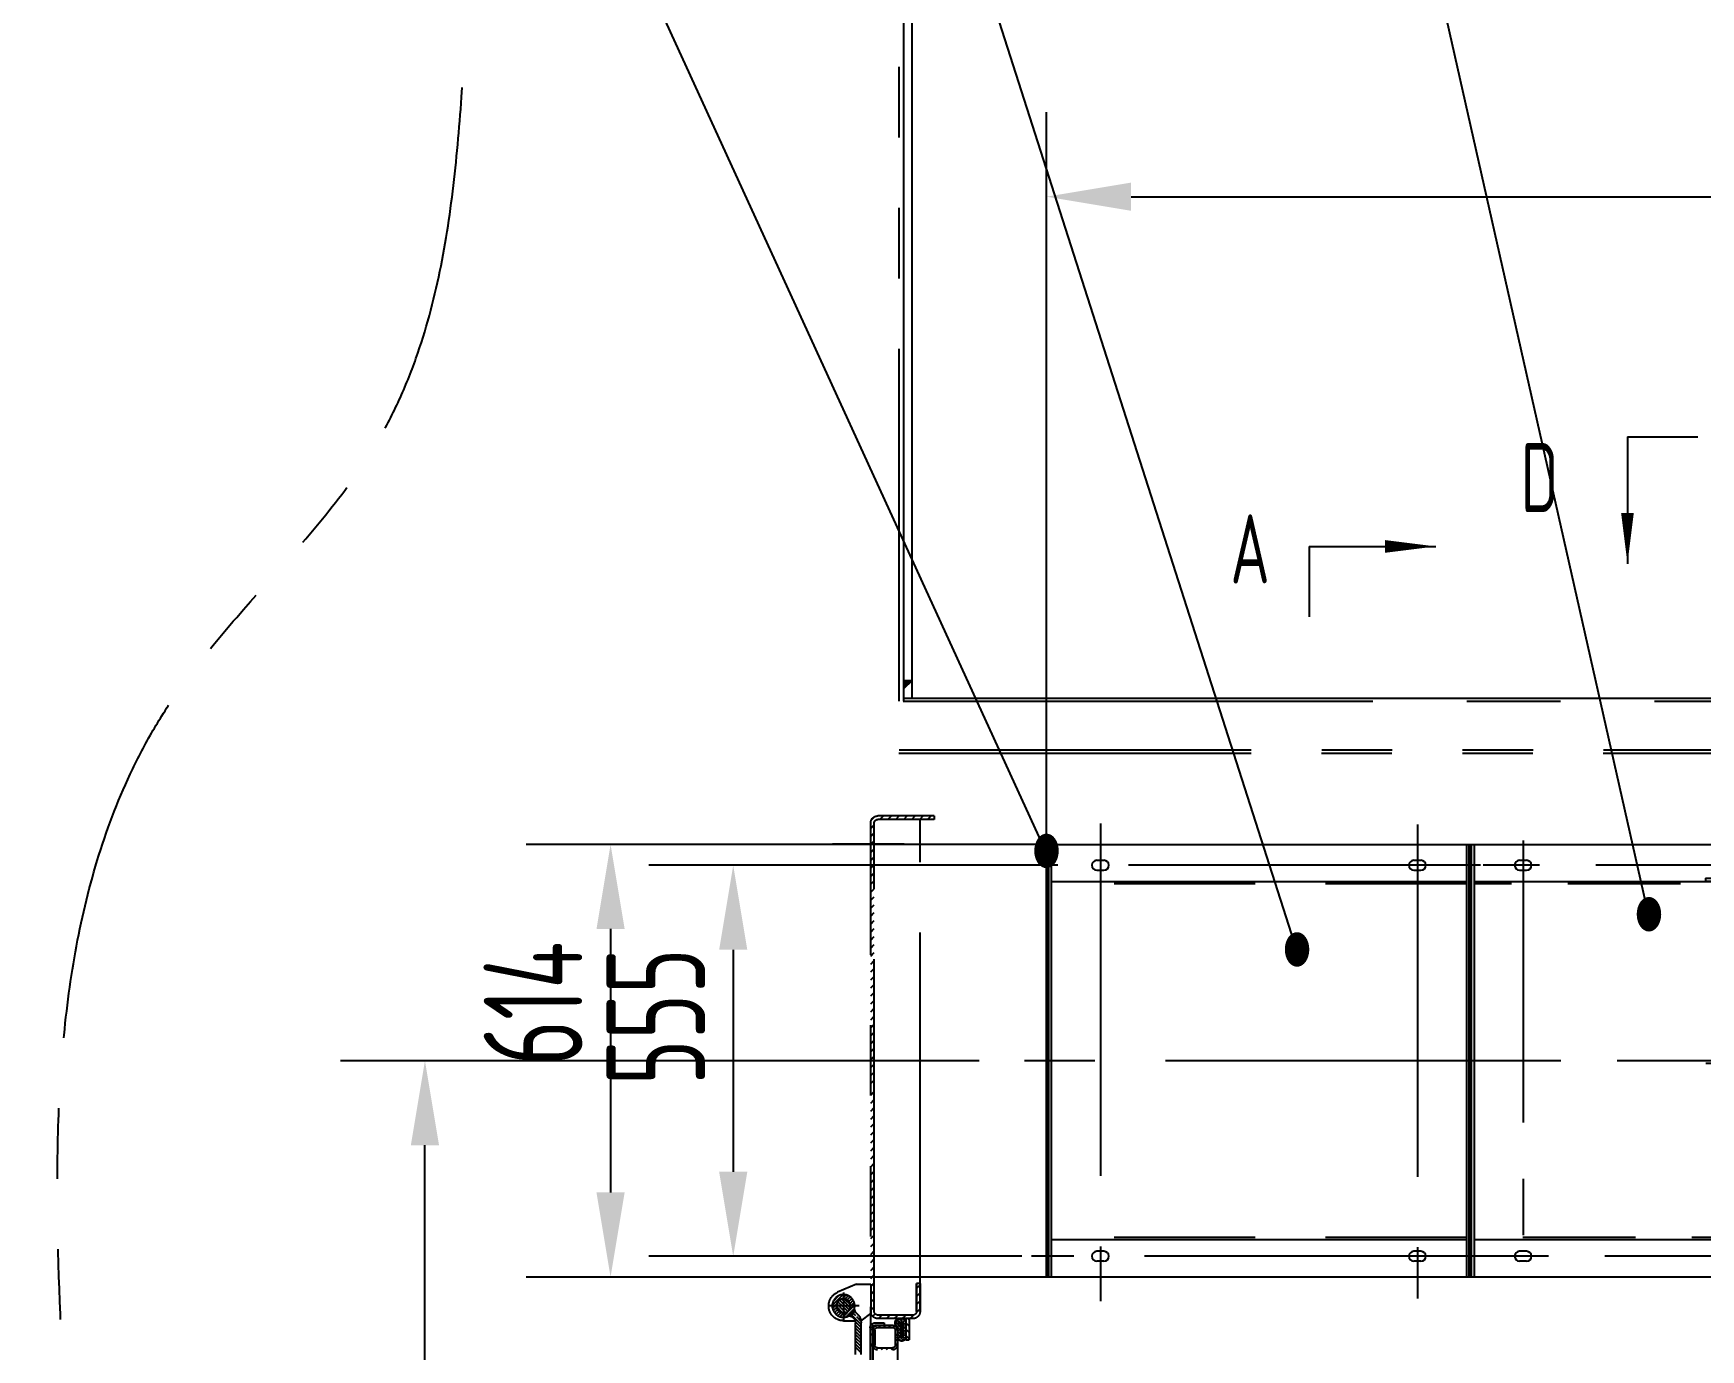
# Model space of a CAD drawing. Header units: millimetres. Extents: x 0 to 16800, y -462 to 11880.
# Drawn here: x 1522 to 3889, y 7364 to 9232 of the extents above; entities that cross this region are included whole.
import ezdxf
from ezdxf.enums import TextEntityAlignment as Align

# ---------------------------------------------------------------- set-up
doc = ezdxf.new("R2010")
doc.units = ezdxf.units.MM
doc.header["$LTSCALE"] = 400
for name, pattern in [('F', [0.75, 0.5, -0.25]), ('G', [2, 1.25, -0.25, 0.25, -0.25]), ('K', [2.5, 1.25, -0.25, 0.25, -0.25, 0.25, -0.25])]:
    doc.linetypes.add(name, pattern=pattern)
for name, color, linetype in [('01', 7, 'Continuous'), ('02', 1, 'Continuous'), ('04', 2, 'F'), ('05', 142, 'G'), ('07', 6, 'K'), ('08', 1, 'Continuous'), ('11', 3, 'Continuous')]:
    doc.layers.add(name, color=color, linetype=linetype)
doc.styles.get("Standard").update_dxf_attribs({"font": 'isocp', "width": 0.707, "bigfont": 'intecad.shx'})
doc.dimstyles.new('INTE', dxfattribs={"dimscale": 40, "dimtxt": 3.5, "dimasz": 3, "dimexe": 3, "dimexo": 0, "dimgap": 1, "dimtad": 1, "dimdec": 0, "dimdsep": 46, "dimtxsty": 'Standard', "dimcen": 0, "dimclrd": 1, "dimclre": 1, "dimclrt": 3, "dimaunit": 1, "dimadec": 0, "dimazin": 0, "dimtfac": 1, "dimtmove": 0, "dimatfit": 0, "dimfxl": 0, "dimarcsym": 0})

# ---------------------------------------------------------------- blocks, each defined once
blk = doc.blocks.new('wer794adfwe')
at = {"layer": '01'}
for p, q in [((5111.7, 12352.4), (5111.7, 12348.4)), ((5111.7, 12352.4), (5589.7, 12352.4)), ((5111.7, 12348.4), (5589.7, 12348.4)), ((5142.7, 12089.6), (5142.7, 12348.4)), ((5558.7, 12089.6), (5558.7, 12348.4)), ((5589.7, 12348.4), (5589.7, 12352.4))]:
    blk.add_line(p, q, dxfattribs=at)
blk.add_arc((5350.7, 12089.6), 208, 180, 0, dxfattribs=at)
at = {"layer": '04', "color": 2, "linetype": 'F'}
for p, q in [((5145.7, 12089.6), (5145.7, 12348.4)), ((5555.7, 12089.6), (5555.7, 12348.4))]:
    blk.add_line(p, q, dxfattribs=at)
blk.add_circle((5350.7, 12089.6), 205, dxfattribs=at)
blk.add_arc((5350.7, 12089.6), 208, 0, 180, dxfattribs=at)
at = {"layer": '05', "color": 142, "linetype": 'G'}
blk.add_line((5612.3, 12089.6), (5110.5, 12089.6), dxfattribs=at)
blk = doc.blocks.new('qr7894sa56df')
at = {"layer": '05', "color": 4, "linetype": 'G'}
for p, q in [((5130.7, 12360.3), (5130.7, 12340)), ((5570.7, 12361), (5570.7, 12334.2))]:
    blk.add_line(p, q, dxfattribs=at)
at = {"layer": '01'}
blk.add_blockref('wer794adfwe', (0, 0), dxfattribs=at)
blk = doc.blocks.new('456789adf')
at = {"layer": '01', "color": 7, "linetype": 'Continuous', "ltscale": 0.8}
for p, q in [((10966.7, -6495), (11330.2, -6495)), ((10966.7, -6495), (10966.7, -7109)), ((10970.7, -6495), (10970.7, -7109)), ((11330.2, -6495), (12163.7, -6495)), ((12159.7, -6495), (12159.7, -7109)), ((12163.7, -6495), (12163.7, -7109)), ((11035.2, -6517.5), (11045.2, -6517.5)), ((11035.2, -6531.5), (11045.2, -6531.5)), ((11485.2, -6517.5), (11495.2, -6517.5)), ((11485.2, -6531.5), (11495.2, -6531.5)), ((11635.2, -6517.6), (11645.2, -6517.6)), ((11635.2, -6531.6), (11645.2, -6531.6)), ((12085.2, -6517.5), (12095.2, -6517.5)), ((12085.2, -6531.5), (12095.2, -6531.5)), ((12159.7, -6548), (10970.7, -6548)), ((12159.7, -7056), (10970.7, -7056)), ((11495.2, -7072.5), (11485.2, -7072.5)), ((11644.7, -7073), (11634.7, -7073)), ((11495.2, -7086.5), (11485.2, -7086.5)), ((11644.7, -7087), (11634.7, -7087)), ((11368.2, -7109), (10966.7, -7109)), ((12163.7, -7109), (11368.2, -7109))]:
    blk.add_line(p, q, dxfattribs=at)
at = {"layer": '01', "ltscale": 0.8}
for p, q in [((11045.2, -7072.5), (11035.2, -7072.5)), ((11045.2, -7086.5), (11035.2, -7086.5))]:
    blk.add_line(p, q, dxfattribs=at)
at = {"layer": '01', "color": 7, "linetype": 'Continuous', "ltscale": 0.8}
for centre, start, end in [((11035.2, -6524.5), 90, 270), ((11045.2, -6524.5), 270, 90), ((11485.2, -6524.5), 90, 270), ((11495.2, -6524.5), 270, 90), ((11635.2, -6524.6), 90, 270), ((11645.2, -6524.6), 270, 90), ((12085.2, -6524.5), 90, 270), ((12095.2, -6524.5), 270, 90), ((11035.2, -7079.5), 90, 270), ((11045.2, -7079.5), 270, 90), ((11485.2, -7079.5), 90, 270), ((11495.2, -7079.5), 270, 90), ((11634.7, -7080), 90, 270), ((11644.7, -7080), 270, 90)]:
    blk.add_arc(centre, 7, start, end, dxfattribs=at)
at = {"layer": '04', "color": 2, "linetype": 'F', "ltscale": 0.8}
for p, q in [((11743.7, -6551.1), (10970.7, -6551)), ((12159.7, -6551.1), (11743.7, -6551.1)), ((12159.7, -7053), (10970.7, -7053))]:
    blk.add_line(p, q, dxfattribs=at)
at = {"layer": '05', "color": 4, "linetype": 'G', "ltscale": 0.8}
for p, q in [((11040.2, -6489.5), (11040.2, -7104.9)), ((11490.2, -6489.5), (11490.2, -7134.5)), ((11640.2, -6489.5), (11640.2, -7134.5)), ((12090.2, -6489.5), (12090.2, -7134.5)), ((12183.6, -6524.5), (10940.6, -6524.5)), ((11538.2, -6558.5), (11538.2, -7109)), ((12213.8, -6802), (10908.2, -6802)), ((11343.8, -7066.1), (11343.8, -7042.4)), ((11713.8, -7065.2), (11713.8, -7046.1)), ((12196.4, -7079.5), (10926.7, -7079.5))]:
    blk.add_line(p, q, dxfattribs=at)
blk.add_blockref('qr7894sa56df', (6187.5, -18895.5), dxfattribs=at)
blk = doc.blocks.new('0123adsf')
at = {"layer": '01', "color": 7, "linetype": 'Continuous'}
for p, q in [((-2227.9, -8575.6), (-2227.9, -7961.6)), ((-2227.9, -7961.6), (-1630.9, -7961.6)), ((-1634.9, -7961.6), (-1634.9, -8575.6)), ((-1630.9, -7961.6), (-1630.9, -8575.6)), ((-2159.4, -7984.1), (-2149.4, -7984.1)), ((-2159.4, -7998.1), (-2149.4, -7998.1)), ((-1709.4, -7984.1), (-1699.4, -7984.1)), ((-1709.4, -7998.1), (-1699.4, -7998.1)), ((-1634.9, -8014.6), (-2223.9, -8014.6)), ((-1634.9, -8522.6), (-2223.9, -8522.6)), ((-1630.9, -8575.6), (-2227.9, -8575.6))]:
    blk.add_line(p, q, dxfattribs=at)
at = {"layer": '01'}
for p, q in [((-2223.9, -8575.6), (-2223.9, -7961.6)), ((-2149.4, -8539.1), (-2159.4, -8539.1)), ((-1699.4, -8539.1), (-1709.4, -8539.1)), ((-2149.4, -8553.1), (-2159.4, -8553.1)), ((-1699.4, -8553.1), (-1709.4, -8553.1))]:
    blk.add_line(p, q, dxfattribs=at)
at = {"layer": '01', "color": 7, "linetype": 'Continuous'}
for centre, start, end in [((-2159.4, -7991.1), 90, 270), ((-2149.4, -7991.1), 270, 90), ((-1709.4, -7991.1), 90, 270), ((-1699.4, -7991.1), 270, 90), ((-2159.4, -8546.1), 90, 270), ((-2149.4, -8546.1), 270, 90), ((-1709.4, -8546.1), 90, 270), ((-1699.4, -8546.1), 270, 90)]:
    blk.add_arc(centre, 7, start, end, dxfattribs=at)
at = {"layer": '04', "color": 2, "linetype": 'F'}
for p, q in [((-1634.9, -8017.6), (-2223.9, -8017.6)), ((-1634.9, -8519.6), (-2223.9, -8519.6))]:
    blk.add_line(p, q, dxfattribs=at)
at = {"layer": '05', "color": 4, "linetype": 'G'}
for p, q in [((-2154.4, -7932.1), (-2154.4, -8609.8)), ((-1704.4, -7933.4), (-1704.4, -8606.3)), ((-1614.6, -7991.1), (-2265.9, -7991.1)), ((-1562.1, -8268.6), (-2326.4, -8268.6)), ((-1592, -8546.1), (-2252, -8546.1))]:
    blk.add_line(p, q, dxfattribs=at)
blk = doc.blocks.new('ERW')
at = {"layer": '07', "linetype": 'K'}
blk.add_hatch(color=6, dxfattribs=at).paths.add_polyline_path([(37006.6, 4531.5), (37006.6, 4543), (37019.2, 4543)])
at = {"layer": '07', "color": 6, "linetype": 'K', "ltscale": 30}
for p, q in [((37019.2, 4517.5), (37019.2, 6569.6)), ((37006.6, 6555.4), (37006.6, 4543)), ((37006.6, 4543), (37019.2, 4543)), ((37057.2, 4517.5), (37019.2, 4517.5)), ((38292.2, 4517.5), (37035.2, 4517.5))]:
    blk.add_line(p, q, dxfattribs=at)
at = {"layer": '07', "color": 6, "linetype": 'K'}
for p, q in [((37019.2, 4517.5), (37019.2, 6569.6)), ((37000.6, 4514), (37000.6, 6548.6)), ((37006.6, 6555.4), (37006.6, 4514)), ((37006.6, 6555.4), (37006.6, 4543)), ((37019.2, 4543), (37006.6, 4531.5)), ((37006.6, 4543), (37019.2, 4543)), ((37006.6, 4543), (37019.2, 4543)), ((37057.2, 4517.5), (37006.6, 4517.5)), ((37057.2, 4517.5), (37019.2, 4517.5))]:
    blk.add_line(p, q, dxfattribs=at)
at = {"layer": '07', "color": 6, "linetype": 'K', "ltscale": 1.333333}
blk.add_line((37006.2, 4514), (39314.2, 4514), dxfattribs=at)
at = {"layer": '07', "color": 6, "linetype": 'K'}
blk.add_spline([(35874, 2037.5), (35819.9, 3447.9), (35969.8, 4517.6), (36261.7, 4885), (36445.4, 5913.6), (37169.7, 6740)], degree=3, dxfattribs=at)
blk = doc.blocks.new('NHB')
at = {"layer": '07', "linetype": 'K'}
h = blk.add_hatch(color=6, dxfattribs=at)
edge = h.paths.add_edge_path()
edge.add_line((37299.5, 624.5), (37306.8, 627.6))
edge.add_ellipse((37314.3, 613.5), major_axis=(-11.3, 11.3), ratio=1, start_angle=-17.1333, end_angle=16.2276)
edge.add_ellipse((37290.3, 620.5), major_axis=(-7.07, 7.07), ratio=1, start_angle=229.0214, end_angle=248.3859)
edge = h.paths.add_edge_path()
edge.add_line((37305.4, 630.2), (37308.1, 629.4))
edge.add_ellipse((37301.1, 621.9), major_axis=(7.23, 7.23), ratio=1, start_angle=355.651, end_angle=361.824, ccw=False)
edge.add_ellipse((37314.3, 613.5), major_axis=(11.3, 11.3), ratio=1, start_angle=64.7019, end_angle=72.8667)
edge.add_ellipse((37290.3, 620.5), major_axis=(12.7, 12.7), ratio=1, start_angle=338.3859, end_angle=347.6207)
h = blk.add_hatch(color=6, dxfattribs=at)
edge = h.paths.add_edge_path()
edge.add_line((37308.1, 629.4), (37309.8, 628.8))
edge.add_ellipse((37314.3, 613.5), major_axis=(11.3, 11.3), ratio=1, start_angle=61.4303, end_angle=64.7019)
edge.add_ellipse((37301.1, 621.9), major_axis=(7.23, 7.23), ratio=1, start_angle=355.651, end_angle=361.824)
at = {"layer": '07', "color": 6, "linetype": 'K'}
for p, q in [((38004.8, 742.2), (38004.8, 662.2)), ((38009.8, 742.2), (38004.8, 742.2)), ((38004.8, 733), (38009.8, 738)), ((38009.8, 742.2), (38009.8, 662.2)), ((37296.3, 708.3), (37301.5, 713.5)), ((37296.3, 712.2), (37296.3, 662.2)), ((37301.3, 712.2), (37301.3, 662.2)), ((37305.1, 717.1), (37310.2, 722.2)), ((37306.3, 722.2), (37346.3, 722.2)), ((37346.3, 722.2), (37306.3, 722.2)), ((37306.3, 717.2), (37346.3, 717.2)), ((37346.3, 717.2), (37306.3, 717.2)), ((37316.5, 717.2), (37321.5, 722.2)), ((37327.8, 717.2), (37332.8, 722.2)), ((37339.2, 717.2), (37344.2, 722.2)), ((37346.3, 722.2), (37346.3, 717.2)), ((38004.8, 721.7), (38009.8, 726.7)), ((38004.8, 710.4), (38009.8, 715.4)), ((37258.9, 690), (37060.3, 690)), ((37260.8, 690), (37257.5, 686.8)), ((37279.8, 690), (37258.9, 690)), ((37279.8, 687), (37258.9, 687)), ((37264.3, 696), (37265.4, 697.1)), ((37266, 692.8), (37264.7, 694.1)), ((37267.8, 690), (37264.8, 687)), ((37266, 697.7), (37264.9, 698.9)), ((37266, 697.7), (37267.8, 699.5)), ((37266, 692.8), (37267.8, 694.6)), ((37296.3, 706.7), (37266.3, 706.7)), ((37266.3, 702.2), (37266.3, 706.7)), ((37296.3, 702.2), (37266.3, 702.2)), ((37268.5, 695.3), (37266.7, 697.1)), ((37268.2, 690.6), (37266.7, 692.1)), ((37268.5, 700.2), (37267.3, 701.4)), ((37271.9, 702.5), (37267.6, 706.7)), ((37268.5, 700.2), (37270.3, 702)), ((37268.5, 695.3), (37269, 695.8)), ((37268.7, 690.5), (37270.3, 692.1)), ((37271, 697.7), (37269.2, 699.5)), ((37271, 692.8), (37269.2, 694.6)), ((37288.3, 697.2), (37269.9, 697.2)), ((37288.3, 695.2), (37269.9, 695.2)), ((37271, 697.7), (37272.8, 699.5)), ((37271, 692.8), (37272.8, 694.6)), ((37273.5, 700.2), (37271.7, 702)), ((37273.5, 690.3), (37271.7, 692.1)), ((37274.9, 690), (37271.9, 687)), ((37273.5, 700.2), (37275.2, 702)), ((37273.5, 690.3), (37275.2, 692.1)), ((37275.9, 697.7), (37274.1, 699.5)), ((37275.9, 692.8), (37274.1, 694.6)), ((37275.9, 697.7), (37277.7, 699.5)), ((37275.9, 692.8), (37277.7, 694.6)), ((37281.1, 702.2), (37276.6, 706.7)), ((37278.4, 700.2), (37276.6, 702)), ((37278.4, 690.3), (37276.6, 692.1)), ((37278.4, 700.2), (37280.2, 702)), ((37278.4, 690.3), (37280.2, 692.1)), ((37281.7, 689.7), (37279, 687)), ((37280.9, 697.7), (37279.1, 699.5)), ((37280.9, 692.8), (37279.1, 694.6)), ((37280.9, 697.7), (37282.7, 699.5)), ((37280.9, 692.8), (37282.7, 694.6)), ((37283.3, 700.2), (37281.5, 702)), ((37283.3, 690.3), (37281.5, 692.1)), ((37283.3, 700.2), (37285.1, 702)), ((37283.3, 690.3), (37285.1, 692.1)), ((37285.8, 686.7), (37283.5, 684.5)), ((37285.8, 697.7), (37284, 699.5)), ((37285.8, 692.8), (37284, 694.6)), ((37290.1, 702.2), (37285.6, 706.7)), ((37285.8, 697.7), (37287.6, 699.5)), ((37285.8, 692.8), (37287.6, 694.6)), ((37286.3, 688.3), (37287.6, 689.6)), ((37288.3, 700.2), (37286.5, 702)), ((37287.6, 691), (37286.5, 692.1)), ((37288.3, 690.3), (37287.6, 691)), ((37288.3, 700.2), (37290.1, 702)), ((37288.3, 690.3), (37289.8, 691.9)), ((37290.7, 697.7), (37288.9, 699.5)), ((37289.3, 694.2), (37288.9, 694.6)), ((37290.7, 687.9), (37288.9, 689.6)), ((37289.3, 694.2), (37289.3, 692.8)), ((37289.6, 686.8), (37290.1, 687.2)), ((37289.8, 696.8), (37290.1, 697.1)), ((37290.7, 697.7), (37292.5, 699.5)), ((37290.7, 687.9), (37292.5, 689.6)), ((37291.3, 693.4), (37292.5, 694.6)), ((37291.3, 694.2), (37291.3, 692.8)), ((37293.2, 700.2), (37291.4, 702)), ((37293.2, 695.3), (37291.4, 697.1)), ((37293.2, 690.3), (37291.4, 692.1)), ((37291.7, 686.9), (37291.4, 687.2)), ((37293.2, 700.2), (37294.8, 701.8)), ((37293.2, 695.3), (37295, 697.1)), ((37293.2, 690.3), (37295, 692.1)), ((37295.7, 697.7), (37293.9, 699.5)), ((37295.7, 692.8), (37293.9, 694.6)), ((37294.8, 688.7), (37293.9, 689.6)), ((37296.3, 705), (37294.6, 706.7)), ((37295.7, 697.7), (37296.3, 698.4)), ((37295.7, 692.8), (37296.3, 693.4)), ((37296.3, 706.7), (37296.3, 702.2)), ((37296.3, 697), (37301.3, 702)), ((37296.3, 685.7), (37301.3, 690.7)), ((37969.8, 699.8), (37969.8, 598)), ((38004.8, 699.1), (38009.8, 704.1)), ((38004.8, 687.8), (38009.8, 692.8)), ((37255.1, 684.3), (37251.8, 681.1)), ((37254.8, 677), (37251.8, 674)), ((37254.8, 669.9), (37251.8, 666.9)), ((37254.8, 662.9), (37252.1, 660.1)), ((37254.8, 662), (37254.8, 683)), ((37283.8, 662), (37283.8, 683)), ((37286.8, 680.7), (37283.8, 677.7)), ((37286.8, 673.7), (37283.8, 670.7)), ((37286.8, 666.6), (37283.8, 663.6)), ((37286.8, 662), (37286.8, 683)), ((37290.3, 671.5), (37286.8, 671.5)), ((37286.8, 658.5), (37286.8, 671.5)), ((37290.3, 658.5), (37290.3, 671.5)), ((37296.3, 674.4), (37301.3, 679.4)), ((37296.3, 663.1), (37301.3, 668.1)), ((38004.8, 676.5), (38009.8, 681.5)), ((38004.8, 665.1), (38009.8, 670.1)), ((35812.8, 652.2), (37999.8, 652.2)), ((37283.3, 651.5), (36502.9, 651.5)), ((37283.3, 655), (36509.9, 655)), ((37257.3, 658.3), (37255.1, 656.1)), ((37261.8, 651.5), (37258.3, 655)), ((37279.8, 658), (37258.8, 658)), ((37264.1, 658), (37261.1, 655)), ((37271.2, 658), (37268.2, 655)), ((37276, 651.5), (37272.5, 655)), ((37278.3, 658), (37275.3, 655)), ((37286, 658.7), (37283.2, 655.8)), ((37288.2, 653.5), (37285.7, 655.9)), ((37293.3, 638.5), (37303.3, 652.2)), ((37299.5, 654.9), (37303, 658.5)), ((37345.3, 652.2), (37303.3, 652.2)), ((37306.3, 657.2), (37999.8, 657.2)), ((37308.1, 652.2), (37313.1, 657.2)), ((37319.4, 652.2), (37324.4, 657.2)), ((37330.7, 652.2), (37335.7, 657.2)), ((37342, 652.2), (37347, 657.2)), ((37345.3, 632.2), (37345.3, 652.2)), ((37353.4, 652.2), (37358.4, 657.2)), ((37364.7, 652.2), (37369.7, 657.2)), ((37376, 652.2), (37381, 657.2)), ((37387.3, 652.2), (37392.3, 657.2)), ((37398.6, 652.2), (37403.6, 657.2)), ((37409.9, 652.2), (37414.9, 657.2)), ((37421.2, 652.2), (37426.2, 657.2)), ((37432.6, 652.2), (37437.6, 657.2)), ((37443.9, 652.2), (37448.9, 657.2)), ((37455.2, 652.2), (37460.2, 657.2)), ((37466.5, 652.2), (37471.5, 657.2)), ((37477.8, 652.2), (37482.8, 657.2)), ((37489.1, 652.2), (37494.1, 657.2)), ((37500.4, 652.2), (37505.4, 657.2)), ((37511.7, 652.2), (37516.7, 657.2)), ((37523.1, 652.2), (37528.1, 657.2)), ((37534.4, 652.2), (37539.4, 657.2)), ((37545.7, 652.2), (37550.7, 657.2)), ((37557, 652.2), (37562, 657.2)), ((37568.3, 652.2), (37573.3, 657.2)), ((37579.6, 652.2), (37584.6, 657.2)), ((37590.9, 652.2), (37595.9, 657.2)), ((37602.3, 652.2), (37607.3, 657.2)), ((37613.6, 652.2), (37618.6, 657.2)), ((37629.9, 652.2), (37634.9, 657.2)), ((37641.2, 652.2), (37646.2, 657.2)), ((37652.5, 652.2), (37657.5, 657.2)), ((37663.8, 652.2), (37668.8, 657.2)), ((37675.1, 652.2), (37680.1, 657.2)), ((37686.5, 652.2), (37691.5, 657.2)), ((37697.8, 652.2), (37702.8, 657.2)), ((37709.1, 652.2), (37714.1, 657.2)), ((37720.4, 652.2), (37725.4, 657.2)), ((37731.7, 652.2), (37736.7, 657.2)), ((37743, 652.2), (37748, 657.2)), ((37754.3, 652.2), (37759.3, 657.2)), ((37765.6, 652.2), (37770.6, 657.2)), ((37777, 652.2), (37782, 657.2)), ((37788.3, 652.2), (37793.3, 657.2)), ((37799.6, 652.2), (37804.6, 657.2)), ((37810.9, 652.2), (37815.9, 657.2)), ((37822.2, 652.2), (37827.2, 657.2)), ((37833.5, 652.2), (37838.5, 657.2)), ((37844.8, 652.2), (37849.8, 657.2)), ((37856.2, 652.2), (37861.2, 657.2)), ((37867.5, 652.2), (37872.5, 657.2)), ((37878.8, 652.2), (37883.8, 657.2)), ((37890.1, 652.2), (37895.1, 657.2)), ((37901.4, 652.2), (37906.4, 657.2)), ((37912.7, 652.2), (37917.7, 657.2)), ((37924, 652.2), (37929, 657.2)), ((37935.4, 652.2), (37940.4, 657.2)), ((37946.7, 652.2), (37951.7, 657.2)), ((37958, 652.2), (37963, 657.2)), ((37969.3, 652.2), (37974.3, 657.2)), ((37980.6, 652.2), (37985.6, 657.2)), ((37991.9, 652.2), (37996.9, 657.2)), ((38004.3, 653.3), (38008.8, 657.8)), ((37245.5, 638.5), (37290.3, 638.5)), ((37245.5, 630.5), (37290.3, 630.5)), ((37255.7, 630.5), (37247.7, 638.5)), ((37260.2, 630.5), (37252.2, 638.5)), ((37264.7, 630.5), (37256.7, 638.5)), ((37269.2, 630.5), (37261.2, 638.5)), ((37273.6, 630.5), (37265.6, 638.5)), ((37278.1, 630.5), (37270.1, 638.5)), ((37282.6, 630.5), (37274.6, 638.5)), ((37287.1, 630.5), (37279.1, 638.5)), ((37291.6, 630.5), (37283.6, 638.5)), ((37295.9, 630.7), (37288.1, 638.5)), ((37299.1, 631.9), (37292.8, 638.3)), ((37293.3, 638.5), (37293.3, 638.3)), ((37293.3, 613.5), (37293.3, 630)), ((37301.3, 625.3), (37296.1, 630.5)), ((37298.7, 617.3), (37309.4, 627.9)), ((37306.8, 627.6), (37299.5, 624.5)), ((37299.5, 613.5), (37310.9, 624.9)), ((37303.8, 631.8), (37299.8, 635.8)), ((37304.5, 626.6), (37300.6, 630.5)), ((37307.5, 613.9), (37304.8, 616.6)), ((37305.6, 630), (37305.1, 630.5)), ((37309.8, 628.8), (37305.4, 630.2)), ((37306.3, 625), (37306.3, 625)), ((37309.7, 616.2), (37306.3, 619.6)), ((37311, 619.3), (37308.6, 621.8)), ((37309.4, 627.9), (37310.5, 629.1)), ((37312.4, 613.5), (37309.7, 616.2)), ((37310.9, 624.9), (37314.3, 628.3)), ((37314.3, 616.1), (37311, 619.3)), ((37314.3, 620.6), (37311.7, 623.2)), ((37313.9, 623.5), (37314.3, 623.8)), ((37314.3, 635.8), (37314.3, 591.2)), ((37314.3, 628.3), (37315.4, 629.5)), ((37314.3, 623.8), (37319.2, 628.7)), ((37321.4, 613.5), (37314.3, 620.6)), ((37316.9, 613.5), (37314.3, 616.1)), ((37324.1, 615.2), (37316, 623.4)), ((37317.8, 622.9), (37322.3, 627.4)), ((37320.6, 621.2), (37324.9, 625.5)), ((37322.7, 618.8), (37327.1, 623.1)), ((37324.1, 615.6), (37328.8, 620.3)), ((37326.4, 613.5), (37329.9, 617)), ((37345.3, 632.2), (37333.6, 605.2)), ((37333.3, 613.5), (37292, 613.5)), ((37298.3, 612.4), (37299.5, 613.5)), ((37299.1, 608.6), (37302.2, 611.7)), ((37300.4, 605.5), (37304.9, 610)), ((37302.2, 611.7), (37304, 613.5)), ((37302.3, 602.9), (37306.6, 607.1)), ((37304, 613.5), (37304.3, 613.8)), ((37313.4, 603.5), (37304.6, 612.3)), ((37304.6, 600.7), (37309, 605)), ((37307.4, 599), (37312.1, 603.7)), ((37307.9, 613.5), (37307.5, 613.9)), ((37314.3, 607.1), (37307.9, 613.5)), ((37310.8, 597.9), (37314.3, 601.4)), ((37314.3, 611.6), (37312.4, 613.5)), ((37320.3, 605.5), (37314.3, 611.6)), ((37317.4, 604), (37314.3, 607.1)), ((37314.3, 601.4), (37316.7, 603.8)), ((37314.9, 597.5), (37330.3, 612.9)), ((37322.5, 607.8), (37316.9, 613.5)), ((37320.7, 598.9), (37328.9, 607)), ((37323.9, 610.9), (37321.4, 613.5)), ((37324, 611.1), (37326.4, 613.5))]:
    blk.add_line(p, q, dxfattribs=at)
at = {"layer": '07'}
blk.add_line((37344.2, 722.2), (38004.8, 722.2), dxfattribs=at)
at = {"layer": '07', "color": 6, "linetype": 'K'}
for radius in [16, 10]:
    blk.add_circle((37314.3, 613.5), radius, dxfattribs=at)
for centre, radius, start, end in [((37306.3, 712.2), 10, 90, 180), ((37306.3, 712.2), 5, 90, 180), ((37258.8, 683), 7, 90, 180), ((37258.8, 683), 4, 90, 180), ((37270.3, 696.2), 6, 90, 270), ((37269.9, 696.2), 1, 90, 270), ((37279.8, 683), 7, 0, 90), ((37279.8, 683), 4, 0, 90), ((37283.5, 687.7), 2.5, 35.949, 90), ((37290.3, 692.7), 6, 215.949, 0), ((37288.3, 694.2), 3, 0, 90), ((37288.3, 694.2), 1, 0, 90), ((37290.3, 692.8), 1, 180, 0), ((37293.3, 699.2), 3, 0, 90), ((37293.3, 699.2), 3, 0, 90), ((37258.8, 662), 7, 180, 270), ((37258.8, 662), 4, 180, 270), ((37279.8, 662), 7, 270, 0), ((37279.8, 662), 4, 270, 0), ((37283.3, 658.5), 3.5, 270, 0), ((37283.3, 658.5), 7, 270, 0), ((37306.3, 662.2), 10, 180, 270), ((37306.3, 662.2), 5, 180, 270), ((37999.8, 662.2), 5, 270, 0), ((37999.8, 662.2), 10, 270, 300), ((37999.8, 662.2), 10, 300, 0), ((37290.3, 620.5), 18, 23.3859, 90), ((37290.3, 620.5), 10, 4.0214, 90), ((37314.3, 613.5), 21, 180, 336.5716)]:
    blk.add_arc(centre, radius, start, end, dxfattribs=at)
blk = doc.blocks.new('*D169')
at = {"layer": '08', "color": 1, "lineweight": -2}
for p, q in [((2864.6, 7773.9), (1957.9, 7773.9)), ((2077.9, 6393.9), (2077.9, 7653.9)), ((2864.6, 6273.9), (1957.9, 6273.9))]:
    blk.add_line(p, q, dxfattribs=at)
at = {"layer": '08', "color": 1}
for points in [[(2057.9, 7653.9), (2097.9, 7653.9), (2077.9, 7773.9)], [(2057.9, 6393.9), (2097.9, 6393.9), (2077.9, 6273.9)]]:
    blk.add_solid(points, dxfattribs=at)
at = {"layer": 'Defpoints', "color": 0}
for p in [(2077.9, 7773.9), (2864.6, 7773.9), (2864.6, 6273.9)]:
    blk.add_point(p, dxfattribs=at)
at = {"layer": '08', "color": 3, "insert": (1967.9, 7023.9), "char_height": 140, "attachment_point": 5, "rotation": 90}
blk.add_mtext('1500', dxfattribs=at)
blk = doc.blocks.new('*D171')
at = {"layer": '08', "color": 1, "lineweight": -2}
for p, q in [((2960.2, 8080.9), (2960.2, 9120.3)), ((7763.2, 8080.9), (7763.2, 9120.3)), ((3080.2, 9000.3), (7643.2, 9000.3))]:
    blk.add_line(p, q, dxfattribs=at)
at = {"layer": '08', "color": 1}
for points in [[(3080.2, 9020.3), (3080.2, 8980.3), (2960.2, 9000.3)], [(7643.2, 9020.3), (7643.2, 8980.3), (7763.2, 9000.3)]]:
    blk.add_solid(points, dxfattribs=at)
at = {"layer": 'Defpoints', "color": 0}
for p in [(7763.2, 9000.3), (2960.2, 8080.9), (7763.2, 8080.9)]:
    blk.add_point(p, dxfattribs=at)
at = {"layer": '08', "color": 3, "insert": (5049.5, 9110.3), "char_height": 140, "attachment_point": 5}
blk.add_mtext('4803', dxfattribs=at)
blk = doc.blocks.new('*D172')
at = {"layer": '08', "color": 1, "lineweight": -2}
for p, q in [((2925.2, 8051.4), (2395.5, 8051.4)), ((2515.5, 7931.4), (2515.5, 7616.4)), ((2925.2, 7496.4), (2395.5, 7496.4))]:
    blk.add_line(p, q, dxfattribs=at)
at = {"layer": '08', "color": 1}
for points in [[(2495.5, 7931.4), (2535.5, 7931.4), (2515.5, 8051.4)], [(2495.5, 7616.4), (2535.5, 7616.4), (2515.5, 7496.4)]]:
    blk.add_solid(points, dxfattribs=at)
at = {"layer": 'Defpoints', "color": 0}
for p in [(2925.2, 8051.4), (2515.5, 7496.4), (2925.2, 7496.4)]:
    blk.add_point(p, dxfattribs=at)
at = {"layer": '08', "color": 3, "insert": (2405.5, 7836.4), "char_height": 140, "attachment_point": 5, "rotation": 90}
blk.add_mtext('555', dxfattribs=at)
blk = doc.blocks.new('*D173')
at = {"layer": '08', "color": 1, "lineweight": -2}
for p, q in [((2960.2, 8080.9), (2221.4, 8080.9)), ((2341.4, 7960.9), (2341.4, 7586.9)), ((2960.2, 7466.9), (2221.4, 7466.9))]:
    blk.add_line(p, q, dxfattribs=at)
at = {"layer": '08', "color": 1}
for points in [[(2321.4, 7960.9), (2361.4, 7960.9), (2341.4, 8080.9)], [(2321.4, 7586.9), (2361.4, 7586.9), (2341.4, 7466.9)]]:
    blk.add_solid(points, dxfattribs=at)
at = {"layer": 'Defpoints', "color": 0}
for p in [(2960.2, 8080.9), (2341.4, 7466.9), (2960.2, 7466.9)]:
    blk.add_point(p, dxfattribs=at)
at = {"layer": '08', "color": 3, "insert": (2231.4, 7855.1), "char_height": 140, "attachment_point": 5, "rotation": 90}
blk.add_mtext('614', dxfattribs=at)

msp = doc.modelspace()

# ---------------------------------------------------------------- linework, layer by layer
at = {"layer": '01'}
for p, q in [((3784.9, 8659.4), (3884.9, 8659.4)), ((3332.9, 8503.9), (3332.9, 8403.9))]:
    msp.add_line(p, q, dxfattribs=at)
at = {"layer": '01', "color": 7, "linetype": 'Continuous'}
for points in [[(2960.2, 8080.9), (2963.2, 8080.9), (2963.2, 7466.9), (2960.2, 7466.9)], [(3560.2, 8080.9), (3563.2, 8080.9), (3563.2, 7466.9), (3560.2, 7466.9)]]:
    msp.add_lwpolyline(points, close=True, dxfattribs=at)
at = {"layer": '02'}
for p, q in [((2960.2, 8069.1), (1756.8, 10696.5)), ((3315.9, 7929.2), (2429.7, 10696.5)), ((3815.4, 7979.2), (3202.6, 10696.5)), ((3784.9, 8659.4), (3784.9, 8479.4)), ((3332.9, 8503.9), (3512.9, 8503.9))]:
    msp.add_line(p, q, dxfattribs=at)
for points in [[(3784.9, 8479.4, 0, 18, 0), (3784.9, 8551.4, 0, 0, 0)], [(3512.9, 8503.9, 0, 18, 0), (3440.9, 8503.9, 0, 0, 0)]]:
    msp.add_lwpolyline(points, format="xyseb", dxfattribs=at)
at = {"layer": '07', "color": 6, "linetype": 'K'}
for p, q in [((2750.9, 8215.4), (8204.7, 8215.4)), ((2750.6, 8210.4), (8204.7, 8210.4))]:
    msp.add_line(p, q, dxfattribs=at)

# ---------------------------------------------------------------- block references
at = {"layer": '01', "xscale": -1, "rotation": 270}
msp.add_blockref('NHB', (2058.5, -29888.4), dxfattribs=at)
at = {"layer": '04'}
for name, p in [('ERW', (-34249.5, 3770.4)), ('0123adsf', (5191.1, 16042.5)), ('456789adf', (-7403.5, 14575.9))]:
    msp.add_blockref(name, p, dxfattribs=at)

# ---------------------------------------------------------------- texts
at = {"layer": '02', "char_height": 40, "attachment_point": 5}
for insert in [(2960.2, 8069.1), (3815.4, 7979.2), (3315.9, 7929.2)]:
    msp.add_mtext('{\\fSimSun|b0|i0|c134|p2;●}', dxfattribs=dict(at, insert=insert))
at = {"layer": '11', "width": 0.707}
for s, p in [('D', (3633.4, 8523.3)), ('A', (3221.2, 8422))]:
    msp.add_text(s, height=98, dxfattribs=at).set_placement(p, align=Align.BOTTOM_LEFT)

# ---------------------------------------------------------------- dimensions: what is measured, and where the dimension line sits
at = {"layer": '08'}
dim = msp.add_linear_dim(base=(7763.2, 9000.3), p1=(2960.2, 8080.9), p2=(7763.2, 8080.9), dimstyle='INTE', dxfattribs=at)
dim.commit()
dim.dimension.update_dxf_attribs({"geometry": '*D171', "text_midpoint": (5049.5, 9000.3), "dimtype": 160})
for base, p1, p2, picture, middle in [((2341.4, 7466.9), (2960.2, 8080.9), (2960.2, 7466.9), '*D173', (2341.4, 7855.1)), ((2515.5, 7496.4), (2925.2, 8051.4), (2925.2, 7496.4), '*D172', (2515.5, 7836.4))]:
    dim = msp.add_linear_dim(base=base, p1=p1, p2=p2, angle=90, dimstyle='INTE', dxfattribs=at)
    dim.commit()
    dim.dimension.update_dxf_attribs({"geometry": picture, "text_midpoint": middle, "dimtype": 160})
dim = msp.add_linear_dim(base=(2077.9, 7773.9), p1=(2864.6, 6273.9), p2=(2864.6, 7773.9), angle=90, dimstyle='INTE', dxfattribs=at)
dim.commit()
dim.dimension.update_dxf_attribs({"geometry": '*D169', "text_midpoint": (1967.9, 7023.9)})

doc.saveas('drawing.dxf')
